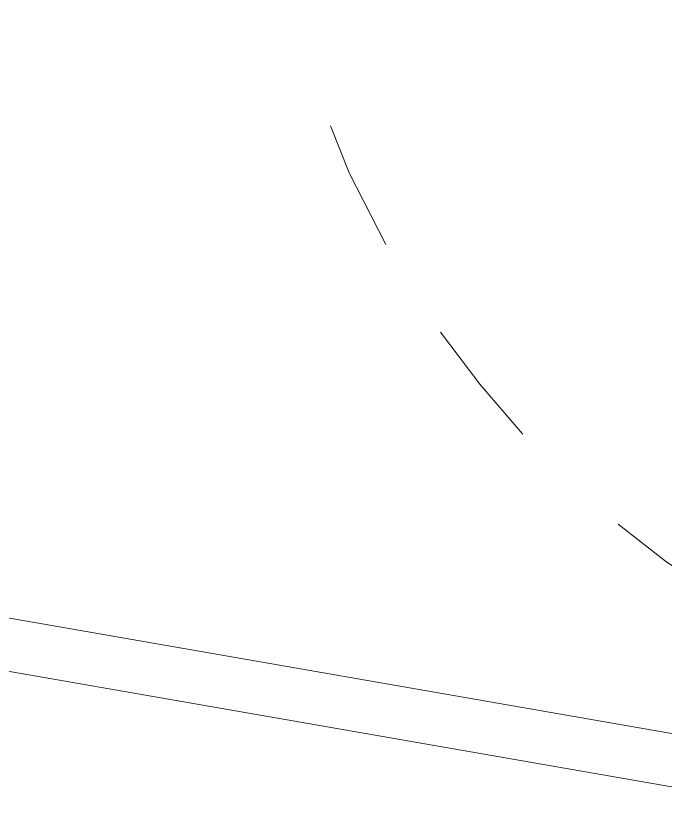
# Model space of a CAD drawing. Extents: x 274235 to 276654, y 142848 to 144425.
# Drawn here: x 276082.17 to 276082.665, y 143071.265 to 143071.865 of the extents above; entities that cross this region are included whole.
import ezdxf

# ---------------------------------------------------------------- set-up
doc = ezdxf.new("R2010")
doc.units = 0
doc.header["$LTSCALE"] = 1.5
doc.linetypes.add('Hidden 1_16_', pattern=[2.3812499999999996, 1.5875, -0.7937499999999998])
doc.layers.get('0').update_dxf_attribs({"linetype": 'CONTINUOUS', "lineweight": 0})
doc.layers.add('_ACM-A-DETL', color=7, linetype='CONTINUOUS', lineweight=5)
doc.layers.add('_ACM-A-DOOR', color=1, linetype='CONTINUOUS', lineweight=5)

# ---------------------------------------------------------------- blocks, each defined once
blk = doc.blocks.new('ACM_Door-Regular-Single-45D - 0923_800_ S-45-2486668-F5_Working')
at = {"layer": '_ACM-A-DOOR'}
for p, q in [((-193.9090327718665, -577.3404902775944), (391.7157287525134, 8.284271247444705)), ((419.9999999999918, -20.00000000000209), (-165.331761003769, -605.3317610044207))]:
    blk.add_line(p, q, dxfattribs=at)
blk.add_arc((379.9999999999927, -20.00000000000006), 800.0000000000006, 179.9999999999999, 227.0261339722246, dxfattribs=at)
blk = doc.blocks.new('5f0512')
at = {"layer": '_ACM-A-DETL', "linetype": 'Hidden 1_16_'}
for radius, start, end in [(750.0000000001523, 58.52908021266702, 225), (750.0000000000892, 225, 344.4937802568201)]:
    blk.add_arc((-158252.0590844676, -90407.68823834439), radius, start, end, dxfattribs=at)
at = {"layer": '_ACM-A-DOOR', "rotation": 315.0000000000002}
blk.add_blockref('ACM_Door-Regular-Single-45D - 0923_800_ S-45-2486668-F5_Working', (-158759.8279533306, -90938.00281442842), dxfattribs=at)

msp = doc.modelspace()

# ---------------------------------------------------------------- block references
at = {"xscale": 0.0009999999999999994, "yscale": 0.001, "zscale": 0.001, "rotation": 350.1075696352769}
msp.add_blockref('5f0512', (276254.5380815538, 143133.931731411), dxfattribs=at)

doc.saveas('drawing.dxf')
